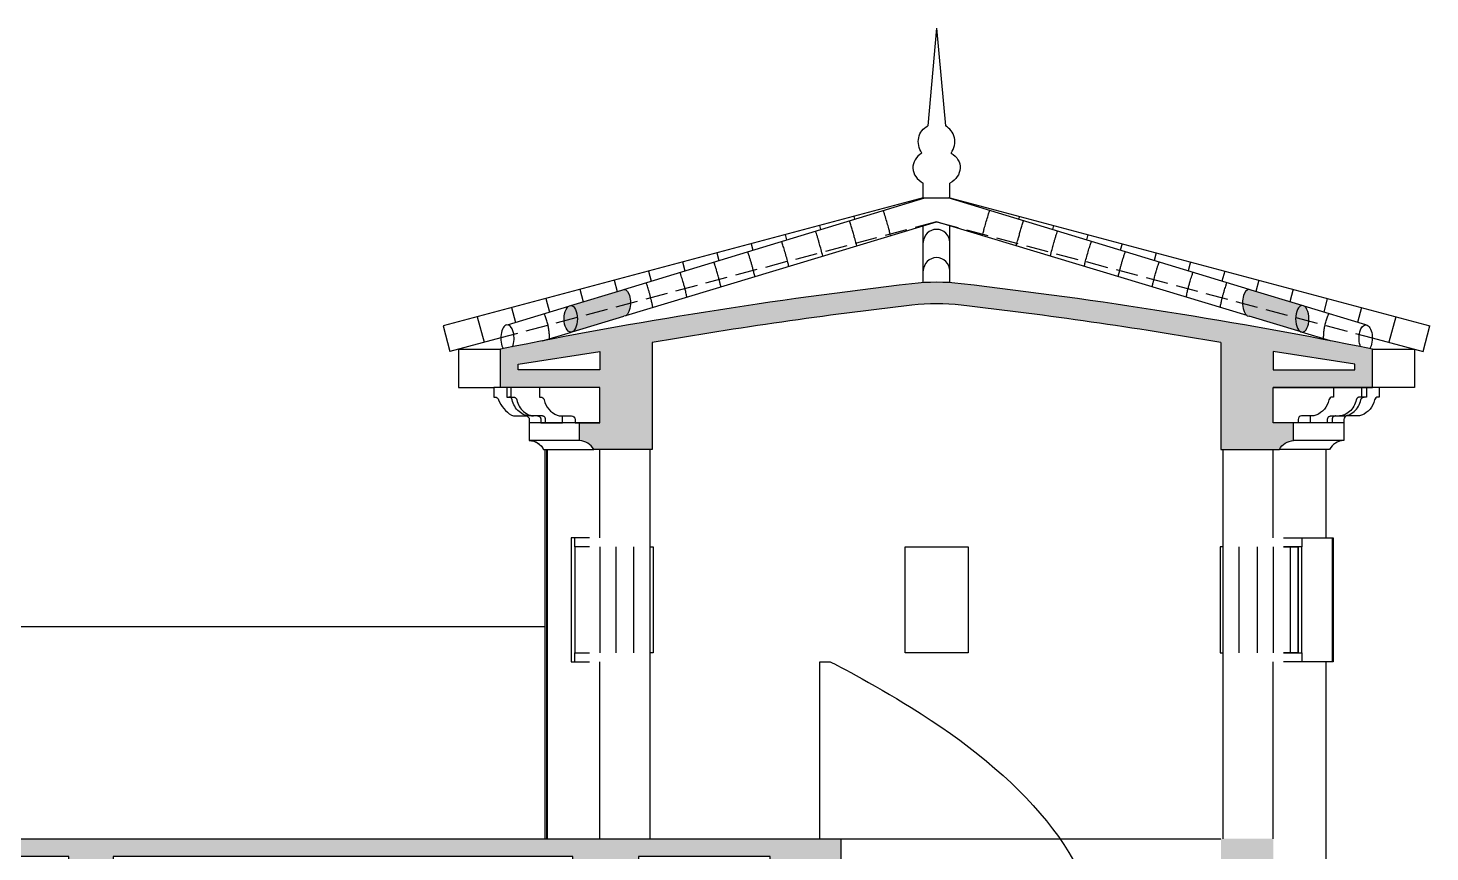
# Model space of a CAD drawing. Extents: x -34815 to 81416, y -425322 to 67478.
# Drawn here: x 49784 to 57703, y -354548 to -349891 of the extents above; entities that cross this region are included whole.
import ezdxf

# ---------------------------------------------------------------- set-up
doc = ezdxf.new("R2010")
doc.units = 0
doc.header["$LTSCALE"] = 1000
doc.header["$MEASUREMENT"] = 0
doc.linetypes.add('DASH', pattern=[0.35, 0.25, -0.1])
for name, color, linetype in [('column', 6, 'Continuous'), ('PUB_HATCH', 8, 'Continuous'), ('STAIR', 4, 'Continuous'), ('WINDOW', 4, 'Continuous')]:
    doc.layers.add(name, color=color, linetype=linetype)
doc.layers.add('WALL', color=2, linetype='Continuous', lineweight=25)

# ---------------------------------------------------------------- blocks, each defined once
blk = doc.blocks.new('fsaf')
for p, q in [((119449.4256889769, -19934.23555413907), (119449.4256889769, -18934.23555413907)), ((119449.4256889769, -18934.23555413907), (119509.4256889769, -18934.23555413907))]:
    blk.add_line(p, q)
blk.add_open_spline([(119509.4256889769, -18934.23555413907), (119509.4256889769, -18934.23555413907), (120404.8052988551, -19394.38431435876), (121324.2538556827, -20349.59938575423), (120656.5594400213, -21429.02663525345), (120070.5275123635, -21900.26842524367), (119690.2884667733, -22126.58624681711), (119509.4256889769, -22234.23555413907)], degree=3, knots=[120, 120, 120, 120, 714.4666503547967, 2359.305995931111, 3331.866553655708, 4024.701706976206, 4653.202239014948, 4653.202239014948, 4653.202239014948, 4653.202239014948])
blk = doc.blocks.new('fdsare')
for p, q in [((39681.44483106703, -132383.0466009174), (39631.36074514224, -132936.7841872264)), ((39681.44483106703, -132383.0466009174), (39731.52891699181, -132936.7841872264)), ((39606.4448310741, -133342.8680766292), (39606.4448310741, -133259.6491412986)), ((39756.44483105995, -133342.8680766292), (39756.44483105995, -133259.6491412986))]:
    blk.add_line(p, q)
at = {"extrusion": (0, 0, -1)}
blk.add_ellipse((39681.19993635654, -133033.0466009174), major_axis=(-62.85284435731836, 88.54743106501353), ratio=0.920900756425513, start_param=-1.555168422991098, end_param=0.1513568559112306, dxfattribs=at)
for centre, major_axis, ratio, start_param, end_param in [((39681.68972577751, -133033.0466009174), (62.85284435731836, 88.54743106501353), 0.920900756425513, -1.555168422991098, 0.1513568559112306), ((39681.32008627638, -133172.9335747745), (-133.4244233741849, 2.633461780003231), 0.7899952677697588, -0.88739224230982, 0.9906579784521825)]:
    blk.add_ellipse(centre, major_axis=major_axis, ratio=ratio, start_param=start_param, end_param=end_param)
at = {"extrusion": (0, 0, -0.9999999999999999)}
blk.add_ellipse((39681.56957585768, -133172.9335747745), major_axis=(133.4244233741849, 2.633461780003231), ratio=0.7899952677697588, start_param=-0.88739224230982, end_param=0.9906579784521825, dxfattribs=at)
blk = doc.blocks.new('dfsg')
blk.add_line((39606.4448310741, -134891.5228947195), (39756.44483105995, -134891.5161031797))
blk.add_blockref('fdsare', (0, -1548.654818090348))

msp = doc.modelspace()

# ---------------------------------------------------------------- hatches: boundary and pattern name
at = {"layer": 'PUB_HATCH'}
h = msp.add_hatch(color=256, dxfattribs=at)
h.paths.add_polyline_path([(57278.76897005423, -351791.9358535004), (56817.44961817958, -351719.7174401059), (56817.44961817958, -351823.6032184663), (57278.76897005423, -351823.6032184663)], flags=16)
h.paths.add_polyline_path([(52552.74040483334, -351791.9358535004), (53014.0597567081, -351719.7174401059), (53014.0597567081, -351823.6032184663), (52552.74040483334, -351823.6032184663)], flags=16)
edge = h.paths.add_edge_path()
edge.add_arc((51813.42909397755, -379197.3942617514), 27928.69473218935, 80.29469454978879, 83.33481486693785)
edge.add_arc((54915.75468744384, -352649.349173672), 1200, 83.33481486693785, 96.66518513306217)
edge.add_arc((58018.08028091001, -379197.3942617514), 27928.69473218935, 96.66518513306217, 99.70530544989472)
edge.add_line((53309.84269702737, -351668.4188304439), (53309.84269719769, -352273.6031531527))
edge.add_line((53309.84269719769, -352273.6031531528), (52979.21144962148, -352273.6031240439))
edge.add_arc((52897.6680682532, -352315.0725338969), 91.48242999904701, 26.95590463368404, 89.03332231820096)
edge.add_line((52899.21145990689, -352223.6031240337), (52899.21144965664, -352123.6032198059))
edge.add_line((52899.21144965664, -352123.6032198059), (53014.06102025276, -352123.603219822))
edge.add_line((53014.06102025276, -352123.603219822), (53014.0597567081, -351923.6032184663))
edge.add_line((53014.0597567081, -351923.6032184663), (52452.74040483346, -351923.6032184663))
edge.add_line((52452.74040483334, -351923.6032184663), (52452.74040483334, -351706.3726684512))
edge.add_arc((58018.08028091001, -379197.3942617514), 28048.69473218935, 96.6352609503615, 101.44440894539878, ccw=False)
edge.add_arc((54915.75468744384, -352528.5363046806), 1200, 83.3647390496385, 96.6352609503615, ccw=False)
edge.add_arc((51813.42909397755, -379197.3942617514), 28048.69473218935, 78.55559105491949, 83.3647390496385, ccw=False)
edge.add_line((57378.76897005423, -351706.3726684511), (57378.76897005423, -351923.6032184663))
edge.add_line((57378.76897005423, -351923.6032184663), (56817.44961817958, -351923.6032184663))
edge.add_line((56817.44961817958, -351923.6032184663), (56817.44835463492, -352123.603219822))
edge.add_line((56817.44835463492, -352123.603219822), (56932.29792523105, -352123.6032198059))
edge.add_line((56932.29792523093, -352123.6032198059), (56932.29791498068, -352223.6031240337))
edge.add_arc((56933.84130663436, -352315.0725338969), 91.48242999904701, 90.96667768179906, 153.044095366316)
edge.add_line((56852.2979252662, -352273.6031240438), (56521.66667768988, -352273.6031531527))
edge.add_line((56521.66667768988, -352273.6031531528), (56521.66667786019, -351668.418830444))
edge = h.paths.add_edge_path()
edge.add_line((57415.76282980409, -351923.6032184663), (56817.44961817958, -351923.6032184663))
h = msp.add_hatch(color=256, dxfattribs=at)
edge = h.paths.add_edge_path()
edge.add_ellipse((53149.89187039388, -351444.6241449396), major_axis=(7.346826707214578e-12, -75.73051304847468), ratio=0.4951768909286394, start_angle=-0.190673597607526, end_angle=197.1507855312322)
edge.add_line((53138.83359287935, -351372.2612156295), (52849.89187039435, -351460.2528078711))
edge.add_ellipse((52849.89187039435, -351535.252807871), major_axis=(-7.275957614183426e-12, 74.99999999999636), ratio=0.4999999999970168, start_angle=191.1988620763751, end_angle=360.0000000000111, ccw=False)
edge.add_line((52857.74583181972, -351608.6521107886), (53149.76707504643, -351520.3542386384))
h = msp.add_hatch(color=256, dxfattribs=at)
edge = h.paths.add_edge_path()
edge.add_ellipse((56681.63379685092, -351444.6241449396), major_axis=(-7.346826707214578e-12, -75.73051304847468), ratio=0.4951768909286394, start_angle=162.8243573366692, end_angle=360.1906735976075)
edge.add_line((56681.75859219837, -351520.3542386384), (56974.09551668493, -351608.747562692))
edge.add_ellipse((56981.63379685045, -351535.252807871), major_axis=(7.275957614183426e-12, 74.99999999999636), ratio=0.4999999999970168, start_angle=0.024857476049874094, end_angle=168.8011379236249, ccw=False)
edge.add_line((56981.61752767093, -351460.2528149294), (56692.70761883142, -351372.2709109159))
h = msp.add_hatch(color=256, dxfattribs=at)
edge = h.paths.add_edge_path()
edge.add_ellipse((52849.89187039435, -351535.252807871), major_axis=(-7.275957614183426e-12, 74.99999999999636), ratio=0.4999999999970168, start_angle=0, end_angle=360)
edge = h.paths.add_edge_path()
edge.add_ellipse((56981.63379685045, -351535.252807871), major_axis=(7.275957614183426e-12, 74.99999999999636), ratio=0.4999999999970168, start_angle=0, end_angle=360, ccw=False)
for points in [[(50265.61016636342, -354573.3739649699), (52115.6372658232, -354573.3739670533), (52365.6372658232, -354573.3739670533), (52860.69706635445, -354573.3739670533), (52860.69706635445, -355073.3739670533), (53232.74532204121, -355073.3739670533), (53232.74532204121, -354573.3739670533), (53976.05739754264, -354573.3739670533), (53976.05739754264, -354973.3739670533), (54375.76283365861, -354973.3739670533), (54375.76283365861, -354473.3739670533), (53014.05847055232, -354473.3739670533), (53014.05847055232, -354473.3739709315), (49665.63726582541, -354473.3739670528), (49415.63726582553, -354473.373967054), (49415.63726582227, -355073.373967054), (49415.63726582541, -355073.5995786173), (49595.61016580055, -355073.599844937), (49595.61016580055, -354573.3739642155), (50015.61016580055, -354573.3739646884), (50015.61016580055, -355073.3739670533), (50265.61016580032, -355073.3739670533)], [(56817.46719663404, -354473.3739670533), (56521.53030215763, -354473.3739670533), (56521.53030215763, -355073.3739670533), (56817.46719663404, -355073.3739670533)]]:
    msp.add_hatch(color=256, dxfattribs=at).paths.add_polyline_path(points)

# ---------------------------------------------------------------- linework, layer by layer
for p, q in [((53149.89187039388, -351368.8936318912), (54850.04412018438, -350851.1452699528)), ((56681.61752789642, -351368.893639018), (54981.44571820507, -350851.1393204916)), ((53160.99433601205, -351516.9594744685), (54840.95093859383, -351008.99439743)), ((54840.95093859383, -351330.8713730007), (54840.95093859383, -351008.99439743)), ((54990.95093859383, -351330.8959524485), (54990.95093859383, -351009.1130775558)), ((56670.54657707119, -351516.9690106089), (54990.95093859383, -351009.113077556)), ((52849.89187039435, -351460.252807871), (53138.83359287935, -351372.2612156295)), ((56981.61752767093, -351460.2528149294), (56692.70761883142, -351372.2709109159)), ((52491.94985567825, -351569.2570995814), (52838.73074105056, -351463.6517131372)), ((57339.55951920943, -351569.2570995814), (56992.81045702472, -351463.6614042712)), ((52857.17492797831, -351608.8247338273), (53149.76707504643, -351520.3542386384)), ((56974.40423315577, -351608.8458349533), (56681.74263190001, -351520.3543390423)), ((56974.35073926649, -351608.8247338273), (56681.75859219837, -351520.3542386384)), ((52689.69224618131, -351659.4661332723), (52853.80865159351, -351609.8425880031)), ((57141.81712870719, -351659.4661332726), (56977.66279362887, -351609.831119287)), ((52215.76283345162, -351706.3739670534), (52452.74040483322, -351706.3739670534)), ((57378.76897005411, -351706.3739670534), (57615.76283345162, -351706.3739670534)), ((53014.05975670787, -351923.6045170685), (52415.76283709914, -351923.6045170685)), ((57415.76282980409, -351923.6045170685), (56817.44961817935, -351923.6045170685)), ((53014.06102025253, -352123.6045184243), (52615.76283343625, -352123.6045183685)), ((52615.79617065098, -352123.6045183591), (52615.79617065098, -352223.3740335514)), ((57215.76283346699, -352123.6045190123), (56932.29792523081, -352123.6045307289)), ((52899.21145988314, -352223.3740335514), (52615.79617065098, -352223.3740335514)), ((52715.76283345162, -352273.6044517527), (52979.21144962125, -352273.6044226462)), ((52715.76283365861, -352273.6044517527), (52715.76283365861, -354473.3739670533)), ((57115.76283345162, -352273.6044517527), (56852.29792526597, -352273.6044226462)), ((57215.77126494423, -352223.3740335514), (56932.29791500419, -352223.3740335514)), ((57115.63710610429, -352773.3739670533), (57115.63710610429, -352273.6044517527)), ((49535.63726582262, -353273.3739670537), (52702.85057707666, -353273.3739670537)), ((57115.63710610429, -355273.3739670534), (57115.63710610429, -353473.3739670533))]:
    msp.add_line(p, q)
for points in [[(52215.76283345162, -351706.3739670534), (52215.76286446769, -351923.6045167063), (52415.76283709914, -351923.6045170685), (52415.76283700182, -351977.3364247914), (52421.88568973681, -351977.3364248025, -0.3530653673192471), (52441.43293350469, -351993.1049641501, 0.1530938385749592), (52514.72458665178, -352079.3617099868, 0.094113942198613), (52539.16448209865, -352084.0030916195), (52595.76283337164, -352084.0030916002, -0.4142135624727372), (52615.76283343334, -352104.0030916551), (52615.76283345057, -352223.6044517527, -0.2843922597794833), (52695.7628334515, -352273.6044517496), (52715.76283345162, -352273.6044517527)], [(57615.76283345162, -351706.3739670534), (57615.76280243543, -351923.6045167063), (57415.76282980409, -351923.6045170685), (57415.76282990142, -351977.3364247914), (57409.63997716631, -351977.3364248025, 0.3530653673192471), (57390.09273339855, -351993.1049641501, -0.2506235991600294), (57316.80108025135, -352079.3617099868, -0.094113942198613), (57292.36118480447, -352084.0030916195), (57235.76283353148, -352084.0030916002, 0.4142135624727372), (57215.76283346978, -352104.0030916551), (57215.76283345255, -352223.6044517527, 0.2843922597794833), (57135.76283345162, -352273.6044517496), (57115.76283345162, -352273.6044517527)], [(52673.78168194031, -351923.6045828346), (52673.78168194031, -351923.6045572294), (52673.78168184299, -351977.3364914631), (52679.90453457809, -351977.3364914741, -0.3530653673193545), (52699.45177834586, -351993.1050308216, 0.2506235991603239), (52772.74343149294, -352079.3617766583, 0.09411395356827192), (52797.1833299452, -352084.0031582912), (52853.78167821281, -352084.0031582718, -0.4083872095063518), (52873.77770503773, -352103.6045185297), (52873.78167829243, -352123.6045185297), (53014.06102025136, -352123.6043289041)], [(57157.74398530449, -351923.6045828346), (57157.74398530449, -351923.6045572294), (57157.74398540182, -351977.3364914631), (57151.62113266671, -351977.3364914741, 0.3530653673193545), (57132.07388889894, -351993.1050308216, -0.2506235991603239), (57058.78223575186, -352079.3617766583, -0.09411395356827192), (57034.3423372996, -352084.0031582912), (56977.74398903199, -352084.0031582718, 0.4083872095063518), (56957.74796220707, -352103.6045185297), (56957.74398895237, -352123.6045185297), (56817.46464699344, -352123.6043289041)]]:
    msp.add_lwpolyline(points, format="xyb")
for centre, radius, start, end in [((54915.95093859453, -351104.2570995817), 75.00000000000364, 0, 180), ((54915.95093859453, -351264.2570995817), 75.00000000000364, 0, 180), ((52614.2527897507, -352314.843442992), 91.48242939513638, 26.9559045302329, 89.0333290467797)]:
    msp.add_arc(centre, radius, start, end)
at = {"extrusion": (0, 0, -1)}
for centre, major_axis, ratio, start_param, end_param in [((53149.89187039388, -351444.6241449396), (7.346826707214578e-12, -75.73051304847468), 0.4951768909286394, 2.842254976766387, 6.28651318925446), ((57339.55951920943, -351644.2570995814), (8.843985606706658e-15, 74.99999999999999), 0.4999999999969078, 4.009648604157568, 8.75690693469572)]:
    msp.add_ellipse(centre, major_axis=major_axis, ratio=ratio, start_param=start_param, end_param=end_param, dxfattribs=at)
for centre, major_axis, ratio, start_param, end_param in [((56681.63379685092, -351444.6241449396), (-7.346826707214578e-12, -75.73051304847468), 0.4951768909286394, 2.841821137968664, 6.28651318925446), ((52491.94985567825, -351644.2570995814), (-8.843985606706658e-15, 74.99999999999999), 0.4999999999969078, 4.00964860415882, 8.756906934694388)]:
    msp.add_ellipse(centre, major_axis=major_axis, ratio=ratio, start_param=start_param, end_param=end_param)
msp.add_ellipse((52849.89187039435, -351535.252807871), major_axis=(-7.275957614183426e-12, 74.99999999999636), ratio=0.4999999999970168)
msp.add_ellipse((56981.63379685045, -351535.252807871), major_axis=(7.275957614183426e-12, 74.99999999999636), ratio=0.4999999999970168, dxfattribs=at)
for points, knots in [([(54656.66280600918, -351064.717227009), (54655.31292213826, -351059.441830084), (54653.93999018986, -351054.1537610301), (54650.51611912833, -351041.1568343607), (54648.43966826657, -351033.4361921832), (54644.8566153103, -351020.3855746795), (54643.37557082833, -351015.0652428052), (54638.7079346698, -350998.5293313027), (54635.43253399571, -350987.2485027715), (54628.6276421363, -350964.4772421455), (54625.09466065571, -350952.9747848176), (54619.45793692023, -350935.13492383), (54617.45260906685, -350928.8804010433), (54615.40862851008, -350922.5989538696)], [5.185340062950104, 5.185340062950104, 5.185340062950104, 5.185340062950104, 5.197230982249752, 5.197230982249752, 5.214500762203444, 5.214500762203444, 5.226366553060555, 5.226366553060555, 5.251198601657386, 5.251198601657386, 5.276030650254216, 5.276030650254216, 5.289341702965636, 5.289341702965636, 5.289341702965636, 5.289341702965636]), ([(55174.84656887851, -351064.717227009), (55176.19645274943, -351059.441830084), (55177.56938469782, -351054.1537610301), (55180.99325575936, -351041.1568343607), (55183.06970662111, -351033.4361921832), (55186.65275957738, -351020.3855746795), (55188.13380405935, -351015.0652428052), (55192.80144021777, -350998.5293313027), (55196.07684089174, -350987.2485027715), (55202.88173275138, -350964.4772421455), (55206.41471423185, -350952.9747848176), (55212.05143796746, -350935.13492383), (55214.05676582083, -350928.8804010433), (55216.1007463776, -350922.5989538696)], [5.185340062950104, 5.185340062950104, 5.185340062950104, 5.185340062950104, 5.197230982249752, 5.197230982249752, 5.214500762203444, 5.214500762203444, 5.226366553060555, 5.226366553060555, 5.251198601657386, 5.251198601657386, 5.276030650254216, 5.276030650254216, 5.289341702965636, 5.289341702965636, 5.289341702965636, 5.289341702965636]), ([(54465.02781545278, -351122.6615111599), (54462.62860638625, -351113.1237349442), (54460.14700596733, -351103.5390091863), (54456.11436876585, -351088.4084792135), (54454.61941153731, -351082.8889700055), (54452.00124004739, -351073.3763420286), (54450.89107168349, -351069.3882792347), (54448.63661715179, -351061.3813754568), (54447.49303276185, -351057.3651547561), (54444.011724554, -351045.276641614), (54441.62442733266, -351037.1676691365), (54436.70246884413, -351020.8192020044), (54434.16779156437, -351012.5798823403), (54429.11880106642, -350996.5259656211), (54426.61523001478, -350988.7227209121), (54424.04582804546, -350980.8747797486)], [5.178452069995451, 5.178452069995451, 5.178452069995451, 5.178452069995451, 5.202046117164104, 5.202046117164104, 5.215551988201004, 5.215551988201004, 5.225285241191679, 5.225285241191679, 5.235018494182355, 5.235018494182355, 5.254485000163706, 5.254485000163706, 5.273951506145058, 5.273951506145058, 5.292131858902748, 5.292131858902748, 5.292131858902748, 5.292131858902748]), ([(54273.35233142134, -351180.6180392409), (54270.22661641915, -351167.9284160573), (54266.93777004629, -351155.1359655203), (54262.12905379874, -351137.2161953083), (54260.74545036489, -351132.1432504963), (54256.79317167681, -351117.8852240777), (54254.15721078007, -351108.6413036751), (54249.80821300484, -351093.8252925644), (54248.16129625984, -351088.3058382797), (54244.79095095722, -351077.1970148353), (54243.0684016801, -351071.6106342845), (54238.52577161789, -351057.1189230731), (54235.6479598023, -351048.1666201775), (54232.6750828533, -351039.15302504)], [5.170091438609412, 5.170091438609412, 5.170091438609412, 5.170091438609412, 5.204883979496881, 5.204883979496881, 5.218582179496399, 5.218582179496399, 5.243327884448077, 5.243327884448077, 5.257899280440868, 5.257899280440868, 5.272470676433659, 5.272470676433659, 5.295500234167594, 5.295500234167594, 5.295500234167594, 5.295500234167594]), ([(55749.88775786979, -351238.5912672177), (55751.66913058842, -351231.1653021693), (55753.51248826226, -351223.6991138606), (55758.30170519999, -351204.853982782), (55761.32849126589, -351193.4308899984), (55767.66408524453, -351170.4957184916), (55770.98593434226, -351158.9333422834), (55777.3560632614, -351137.6378601565), (55780.3435413891, -351127.956501775), (55785.64634409361, -351111.3141319389), (55787.89994964446, -351104.3927180411), (55790.21579148481, -351097.4345453322)], [5.159720449494795, 5.159720449494795, 5.159720449494795, 5.159720449494795, 5.182561553947198, 5.182561553947198, 5.217101217952741, 5.217101217952741, 5.251640881958283, 5.251640881958283, 5.279827106048086, 5.279827106048086, 5.299648704406497, 5.299648704406497, 5.299648704406497, 5.299648704406497]), ([(55941.69526230148, -351296.5877140399), (55943.37422162551, -351289.3441083911), (55945.1196118989, -351282.0555662969), (55948.83558710688, -351267.0378618221), (55950.81290280819, -351259.3051374602), (55954.44909666595, -351245.5452196322), (55956.07673552213, -351239.5350709319), (55959.42169204983, -351227.4810999269), (55961.143276243, -351221.4218971123), (55964.69457505504, -351209.2189175393), (55966.52439546003, -351203.0747168426), (55970.30440608528, -351190.677566798), (55972.25269913161, -351184.4311934622), (55976.26592024486, -351171.8591206835), (55978.33316329052, -351165.5262512286), (55980.84164555522, -351158.0146796508), (55981.22605717275, -351156.8681783287), (55981.61236044369, -351155.7206547504)], [5.146516973008509, 5.146516973008509, 5.146516973008509, 5.146516973008509, 5.171893070249606, 5.171893070249606, 5.198505232587518, 5.198505232587518, 5.219042415659471, 5.219042415659471, 5.239579598731424, 5.239579598731424, 5.260116781803378, 5.260116781803378, 5.280653964875331, 5.280653964875331, 5.301191147947284, 5.301191147947284, 5.304886367322075, 5.304886367322075, 5.304886367322075, 5.304886367322075]), ([(53697.89484233223, -351354.6179552675), (53697.77737884503, -351354.0871309022), (53697.65949793975, -351353.5559720718), (53696.21800015029, -351347.0796743495), (53694.84377654584, -351341.0993274825), (53691.99065799476, -351329.0737608187), (53690.51090333518, -351323.0250815136), (53687.44447044935, -351310.8700817142), (53685.85730032064, -351304.7618275413), (53683.08375310106, -351294.3987275517), (53681.92514231917, -351290.1545001398), (53679.55542525114, -351281.6432688864), (53678.34283085237, -351277.3709830627), (53675.85524870595, -351268.7756511438), (53674.58196430025, -351264.4583878061), (53671.60303224134, -351254.5495275366), (53669.87663404038, -351248.9413233394), (53666.35772504308, -351237.7836542496), (53664.56641274644, -351232.2315707469), (53661.33621913777, -351222.4498381252), (53659.92202166817, -351218.2391813829), (53658.47836014116, -351214.0134898315)], [5.129138811679341, 5.129138811679341, 5.129138811679341, 5.129138811679341, 5.131298522710799, 5.131298522710799, 5.155455210037854, 5.155455210037854, 5.179611897364908, 5.179611897364908, 5.203768584691963, 5.203768584691963, 5.220465634763612, 5.220465634763612, 5.237162684835262, 5.237162684835262, 5.253859734906912, 5.253859734906912, 5.27520114657783, 5.27520114657783, 5.296056206027111, 5.296056206027111, 5.311708534837786, 5.311708534837786, 5.311708534837786, 5.311708534837786]), ([(56133.61453255534, -351354.6179552675), (56133.73199604242, -351354.0871309022), (56133.84987694793, -351353.5559720718), (56135.2913747374, -351347.0796743495), (56136.66559834173, -351341.0993274825), (56139.51871689293, -351329.0737608187), (56140.99847155239, -351323.0250815136), (56144.06490443833, -351310.8700817142), (56145.65207456693, -351304.7618275413), (56148.42562178662, -351294.3987275517), (56149.58423256851, -351290.1545001398), (56151.95394963643, -351281.6432688864), (56153.16654403531, -351277.3709830627), (56155.6541261815, -351268.7756511438), (56156.92741058744, -351264.4583878061), (56159.90634264634, -351254.5495275366), (56161.6327408473, -351248.9413233394), (56165.15164984448, -351237.7836542496), (56166.94296214124, -351232.2315707469), (56170.17315574992, -351222.4498381252), (56171.58735321951, -351218.2391813829), (56173.03101474652, -351214.0134898315)], [5.129138811679341, 5.129138811679341, 5.129138811679341, 5.129138811679341, 5.131298522710799, 5.131298522710799, 5.155455210037854, 5.155455210037854, 5.179611897364908, 5.179611897364908, 5.203768584691963, 5.203768584691963, 5.220465634763612, 5.220465634763612, 5.237162684835262, 5.237162684835262, 5.253859734906912, 5.253859734906912, 5.27520114657783, 5.27520114657783, 5.296056206027111, 5.296056206027111, 5.311708534837786, 5.311708534837786, 5.311708534837786, 5.311708534837786]), ([(53313.43041564897, -351470.8676856586), (53313.26689470978, -351469.9936493365), (53313.10198844387, -351469.1191460082), (53312.29086061451, -351464.8514614024), (53311.62548398133, -351461.4536270567), (53310.25171415601, -351454.6416238133), (53309.5422414256, -351451.2221406511), (53308.07340543706, -351444.341225565), (53307.31404796406, -351440.8801566288), (53305.74608120369, -351433.9277844511), (53304.93756472692, -351430.4367612668), (53302.80181301315, -351421.4568938314), (53301.43781622988, -351415.9453134604), (53298.58285897342, -351404.860092023), (53297.09314583382, -351399.291144544), (53293.985739775, -351388.1055746286), (53292.36734434264, -351382.4853536826), (53288.09663967183, -351368.1886144601), (53285.34577305987, -351359.4459097535), (53280.2154166887, -351343.9993840876), (53277.91725055513, -351337.3366361935), (53275.51589830371, -351330.6372729807)], [5.070365372865493, 5.070365372865493, 5.070365372865493, 5.070365372865493, 5.075576465334967, 5.075576465334967, 5.095783599295599, 5.095783599295599, 5.115990733256231, 5.115990733256231, 5.136197867216863, 5.136197867216863, 5.156405001177495, 5.156405001177495, 5.187955309254312, 5.187955309254312, 5.21950561733113, 5.21950561733113, 5.251055925407948, 5.251055925407948, 5.298699679527897, 5.298699679527897, 5.334252072747592, 5.334252072747592, 5.334252072747592, 5.334252072747592]), ([(53505.80401730957, -351412.7000691632), (53505.60670704348, -351411.7475618526), (53505.40786857274, -351410.7938891036), (53504.41971541895, -351406.0851328294), (53503.6075873985, -351402.3105279154), (53501.93345315522, -351394.7224657238), (53501.07167683379, -351390.9101253066), (53499.29906835034, -351383.2568769708), (53498.38795892033, -351379.4146894847), (53495.65110220481, -351368.1424303498), (53493.75578520843, -351360.6678563886), (53490.87187779241, -351349.7785888449), (53489.95838025783, -351346.3934846339), (53488.0874529297, -351339.5891927953), (53487.13074328157, -351336.1730198957), (53485.17087522254, -351329.3030892908), (53484.16843346832, -351325.8521436148), (53481.66775726154, -351317.3988736963), (53480.14006340178, -351312.3635756565), (53476.98355086078, -351302.226372885), (53475.35385502409, -351297.1211935023), (53471.71990054753, -351286.0230679901), (53469.69721399643, -351280.0185290215), (53467.41237624572, -351273.4280255861), (53467.2192868921, -351272.8725069536), (53467.02560029016, -351272.3167110951)], [5.105215921652277, 5.105215921652277, 5.105215921652277, 5.105215921652277, 5.109845339723045, 5.109845339723045, 5.12804123829037, 5.12804123829037, 5.146237136857695, 5.146237136857695, 5.16443303542502, 5.16443303542502, 5.199404226553218, 5.199404226553218, 5.215126978578035, 5.215126978578035, 5.230938256779936, 5.230938256779936, 5.246749534981837, 5.246749534981837, 5.269471254599918, 5.269471254599918, 5.292192974218, 5.292192974218, 5.318541028280453, 5.318541028280453, 5.320965017998917, 5.320965017998917, 5.320965017998917, 5.320965017998917]), ([(56325.70535757812, -351412.7000691632), (56325.9026678442, -351411.7475618526), (56326.10150631482, -351410.7938891036), (56327.08965946862, -351406.0851328294), (56327.90178748907, -351402.3105279154), (56329.57592173247, -351394.7224657238), (56330.43769805389, -351390.9101253066), (56332.2103065371, -351383.2568769708), (56333.12141596735, -351379.4146894847), (56335.85827268288, -351368.1424303498), (56337.75358967925, -351360.6678563886), (56340.63749709516, -351349.7785888449), (56341.55099462974, -351346.3934846339), (56343.42192195798, -351339.5891927953), (56344.378631606, -351336.1730198957), (56346.33849966503, -351329.3030892908), (56347.34094141924, -351325.8521436148), (56349.84161762591, -351317.3988736963), (56351.36931148591, -351312.3635756565), (56354.5258240269, -351302.226372885), (56356.15551986359, -351297.1211935023), (56359.78947433992, -351286.0230679901), (56361.81216089113, -351280.0185290215), (56364.09699864197, -351273.4280255861), (56364.29008799559, -351272.8725069536), (56364.48377459752, -351272.3167110951)], [5.105215921652277, 5.105215921652277, 5.105215921652277, 5.105215921652277, 5.109845339723045, 5.109845339723045, 5.12804123829037, 5.12804123829037, 5.146237136857695, 5.146237136857695, 5.16443303542502, 5.16443303542502, 5.199404226553218, 5.199404226553218, 5.215126978578035, 5.215126978578035, 5.230938256779936, 5.230938256779936, 5.246749534981837, 5.246749534981837, 5.269471254599918, 5.269471254599918, 5.292192974218, 5.292192974218, 5.318541028280453, 5.318541028280453, 5.320965017998917, 5.320965017998917, 5.320965017998917, 5.320965017998917]), ([(56518.07895923872, -351470.8676856586), (56518.24248017778, -351469.9936493365), (56518.40738644381, -351469.1191460082), (56519.21851427318, -351464.8514614024), (56519.88389090612, -351461.4536270567), (56521.25766073156, -351454.6416238133), (56521.96713346196, -351451.2221406511), (56523.43596945051, -351444.341225565), (56524.19532692351, -351440.8801566288), (56525.76329368399, -351433.9277844511), (56526.57181016076, -351430.4367612668), (56528.70756187453, -351421.4568938314), (56530.0715586578, -351415.9453134604), (56532.92651591427, -351404.860092023), (56534.41622905387, -351399.291144544), (56537.52363511268, -351388.1055746286), (56539.14203054504, -351382.4853536826), (56543.41273521585, -351368.1886144601), (56546.16360182769, -351359.4459097535), (56551.29395819874, -351343.9993840876), (56553.59212433244, -351337.3366361935), (56555.99347658386, -351330.6372729807)], [5.070365372865493, 5.070365372865493, 5.070365372865493, 5.070365372865493, 5.075576465334967, 5.075576465334967, 5.095783599295599, 5.095783599295599, 5.115990733256231, 5.115990733256231, 5.136197867216863, 5.136197867216863, 5.156405001177495, 5.156405001177495, 5.187955309254312, 5.187955309254312, 5.21950561733113, 5.21950561733113, 5.251055925407948, 5.251055925407948, 5.298699679527897, 5.298699679527897, 5.334252072747592, 5.334252072747592, 5.334252072747592, 5.334252072747592]), ([(52729.43530901661, -351647.4491038182), (52729.43938559806, -351647.0014958515), (52729.44260561687, -351646.5538965469), (52729.48533815728, -351638.4661330559), (52729.27654428582, -351630.827552613), (52728.35023434379, -351615.5154641666), (52727.63288207958, -351607.842143936), (52725.65228741267, -351592.4175475418), (52724.38942496327, -351584.6664241907), (52721.24593793182, -351569.0326321119), (52719.36599302839, -351561.1500049258), (52714.86624329281, -351545.1857582617), (52712.24753902783, -351537.1038683549), (52706.64417842124, -351522.1862411944), (52703.81707019429, -351515.3968014573), (52700.21890363866, -351507.6873330357), (52699.83656940865, -351506.8781329224), (52699.44865872734, -351506.0673673699)], [4.694149238934509, 4.694149238934509, 4.694149238934509, 4.694149238934509, 4.701822165458081, 4.701822165458081, 4.832794401336905, 4.832794401336905, 4.963766637215729, 4.963766637215729, 5.094738873094553, 5.094738873094553, 5.225711108973377, 5.225711108973377, 5.3566833448522, 5.3566833448522, 5.463375525686283, 5.463375525686283, 5.475860619525962, 5.475860619525962, 5.475860619525962, 5.475860619525962]), ([(57102.07406587107, -351647.4491038182), (57102.06998928962, -351647.0014958515), (57102.06676927069, -351646.5538965469), (57102.02403673029, -351638.4661330559), (57102.23283060174, -351630.827552613), (57103.15914054378, -351615.5154641666), (57103.87649280811, -351607.842143936), (57105.85708747501, -351592.4175475418), (57107.11994992429, -351584.6664241907), (57110.26343695587, -351569.0326321119), (57112.14338185918, -351561.1500049258), (57116.64313159487, -351545.1857582617), (57119.26183585986, -351537.1038683549), (57124.86519646633, -351522.1862411944), (57127.6923046934, -351515.3968014573), (57131.29047124903, -351507.6873330357), (57131.67280547903, -351506.8781329224), (57132.06071616022, -351506.0673673699)], [4.694149238934509, 4.694149238934509, 4.694149238934509, 4.694149238934509, 4.701822165458081, 4.701822165458081, 4.832794401336905, 4.832794401336905, 4.963766637215729, 4.963766637215729, 5.094738873094553, 5.094738873094553, 5.225711108973377, 5.225711108973377, 5.3566833448522, 5.3566833448522, 5.463375525686283, 5.463375525686283, 5.475860619525962, 5.475860619525962, 5.475860619525962, 5.475860619525962])]:
    msp.add_open_spline(points, degree=3, knots=knots)
at = {"layer": 'column'}
for points in [[(53309.84269702726, -351668.4201290463), (53309.84269719757, -352273.604451755), (52979.21144962125, -352273.6044226462, 0.2776883562312976), (52899.21145990677, -352223.604422636), (52899.21144965652, -352123.6045184081), (53014.06102025253, -352123.6045184243), (53014.05975670787, -351923.6045170685), (52452.74040483322, -351923.6045170685), (52452.74040483322, -351706.3739670534)], [(56521.66667786008, -351668.4201290463), (56521.66667768976, -352273.604451755), (56852.29792526597, -352273.6044226462, -0.2776883562312976), (56932.29791498056, -352223.604422636), (56932.29792523081, -352123.6045184081), (56817.44835463469, -352123.6045184243), (56817.44961817935, -351923.6045170685), (57378.76897005411, -351923.6045170685), (57378.76897005411, -351706.3739670534)]]:
    msp.add_lwpolyline(points, format="xyb", dxfattribs=at)
for points in [[(52552.74040483322, -351791.9371521026), (53014.05975670787, -351719.7187387081), (53014.05975670787, -351823.6045170685), (52552.74040483322, -351823.6045170685), (52552.74040483322, -351791.9371521026)], [(57278.76897005411, -351791.9371521026), (56817.44961817935, -351719.7187387081), (56817.44961817935, -351823.6045170685), (57278.76897005411, -351823.6045170685), (57278.76897005411, -351791.9371521026)], [(49665.63726582541, -354473.3739670528), (53014.05847055232, -354473.3739709315), (53014.05847055232, -354473.3739670533), (54375.76283365861, -354473.3739670533), (54375.76283365861, -354973.3739670533), (53976.05739754264, -354973.3739670533), (53976.05739754264, -354573.3739670533), (53232.74532204121, -354573.3739670533), (53232.74532204121, -355073.3739670533), (52860.69706635445, -355073.3739670533), (52860.69706635445, -354573.3739670533), (52365.6372658232, -354573.3739670533), (52365.6372658232, -354573.3739670533), (52115.6372658232, -354573.3739670533), (52115.6372658232, -354573.3739670533), (50265.61016636342, -354573.3739649699), (50265.61016580032, -355073.3739670533), (50015.61016580055, -355073.3739670533), (50015.61016580055, -354573.3739646884), (49595.61016580055, -354573.3739642155)]]:
    msp.add_lwpolyline(points, dxfattribs=at)
for centre, radius, start, end in [((54915.75468744361, -352528.5376032828), 1200, 83.36473905048551, 96.63526094951446), ((58018.0802809099, -379197.3955603536), 28048.69473218935, 96.63526094951446, 101.4444089416499), ((51813.42909397744, -379197.3955603536), 28048.69473218935, 78.55559105835013, 83.36473905048551), ((58018.0802809099, -379197.3955603536), 27928.69473218935, 96.66518513285843, 99.7053054552865), ((54915.75468744361, -352649.3504722743), 1200, 83.33481486714156, 96.66518513285843), ((51813.42909397744, -379197.3955603536), 27928.69473218935, 80.29469454471347, 83.33481486714156)]:
    msp.add_arc(centre, radius, start, end, dxfattribs=at)
at = {"layer": 'STAIR'}
for p, q in [((54840.75468744384, -350851.1343923595), (52128.80168888741, -351574.3218586412)), ((54990.75468742964, -350851.1343923557), (57702.70768600015, -351574.3218586412)), ((54254.51855601021, -351007.4640274085), (54260.69362150866, -351030.6205230277)), ((54447.76554393047, -350955.9314972964), (54452.13593973359, -350972.3204815585)), ((55383.7438309564, -350955.9314972964), (55379.37343515316, -350972.3204815585)), ((55576.99081887666, -351007.4640274085), (55570.81575337809, -351030.6205230277)), ((54061.27156808996, -351058.9965575205), (54069.25130328373, -351088.9205644968)), ((55770.23780679679, -351058.9965575205), (55762.25807160314, -351088.9205644968)), ((53674.77759224945, -351162.0616177447), (53686.36666683364, -351205.5206474352)), ((53868.0245801697, -351110.5290876326), (53877.80898505868, -351147.220605966)), ((55963.48479471705, -351110.5290876326), (55953.70038982818, -351147.220605966)), ((56156.7317826373, -351162.0616177447), (56145.14270805323, -351205.5206474352)), ((53481.53060432919, -351213.5941478568), (53494.92434860859, -351263.8206889043)), ((56349.97877055756, -351213.5941478568), (56336.58502627828, -351263.8206889043)), ((53095.03662848868, -351316.6592080808), (53112.0397121585, -351380.4207718426)), ((53288.28361640894, -351265.1266779687), (53303.48203038354, -351322.1207303735)), ((56543.22575847781, -351265.1266779687), (56528.02734450321, -351322.1207303735)), ((56736.47274639807, -351316.6592080808), (56719.46966272825, -351380.4207718426)), ((52901.78964056843, -351368.1917381929), (52920.59739393345, -351438.7208133118)), ((56929.71973431832, -351368.1917381929), (56910.9119809533, -351438.7208133118)), ((52515.29566472792, -351471.256798417), (52537.71275748336, -351555.3208962501)), ((52708.54265264818, -351419.7242683049), (52729.1550757084, -351497.020854781)), ((57122.96672223858, -351419.7242683049), (57102.35429917835, -351497.020854781)), ((57316.21371015883, -351471.256798417), (57293.79661740339, -351555.3208962501)), ((52322.04867680767, -351522.7893285291), (52360.69807439181, -351667.7245694693)), ((57509.46069807908, -351522.7893285291), (57470.81130049506, -351667.7245694693)), ((52128.80168888741, -351574.3218586412), (52167.45108647156, -351719.2570995814)), ((52454.45771160838, -351642.7219995448), (52167.45108647156, -351719.2570995814)), ((57377.05166327918, -351642.7219995449), (57664.05828841613, -351719.2570995814)), ((57664.05828841613, -351719.2570995814), (57702.70768600004, -351574.3218586412)), ((52513.88993515156, -351923.6045170685), (52488.00803058664, -351923.6045153351)), ((57317.67750044377, -351923.6045170685), (57343.55940500868, -351923.6045153351)), ((56913.01518803299, -352823.3739670533), (56913.01518803299, -353423.3739670533)), ((56978.86839295342, -353423.3739670533), (56978.86839295342, -352823.3739670533)), ((54375.76283365861, -354473.3739670533), (56521.53030215763, -354473.3739670533))]:
    msp.add_line(p, q, dxfattribs=at)
at = {"layer": 'STAIR', "linetype": 'DASH', "ltscale": 0.5}
for p, q in [((54915.75468744384, -350986.3761393221), (52454.45771160838, -351642.7219995448)), ((54840.95093859383, -351008.99439743), (54915.75468744384, -350986.3761393221)), ((54915.75468744384, -350986.3761393221), (57377.05166327918, -351642.7219995449)), ((54990.95093859383, -351009.113077556), (54915.75468744338, -350986.376139322))]:
    msp.add_line(p, q, dxfattribs=at)
at = {"layer": 'STAIR'}
for points in [[(52488.00803058664, -351923.6045170685), (52488.00802701456, -351976.9378510179), (52500.39395501453, -351976.9378514824), (52513.88993157959, -351976.9378510179), (52526.27585957956, -351976.9378514824), (52528.4567879322, -351977.0657088227), (52530.609831515, -351977.4476460938), (52532.70746208529, -351978.0787799475), (52534.7228598966, -351978.9510408739), (52536.63025660836, -351980.0532763771), (52538.4052647535, -351981.3713935668), (52540.02518955013, -351982.8885393474), (52541.46931907057, -351984.5853158963), (52542.71918905887, -351986.4400286798), (52543.75881900964, -351988.4289638338), (52544.57491649105, -351990.5266913622), (52545.15704709443, -351992.7063902631), (52547.54150994797, -352002.2109215346), (52550.66863548313, -352011.4817888876), (52554.51748281904, -352020.4569097077), (52559.06227804546, -352029.0761818555), (52564.27258681785, -352037.2818861412), (52570.11351816251, -352045.0190728442), (52576.54595812445, -352052.235929684), (52583.52683169523, -352058.8841287832), (52591.0093912658, -352064.9191502967), (52598.94352967362, -352070.3005805392), (52607.27611574566, -352074.9923826175), (52615.95135009359, -352078.9631377519), (52617.83658511459, -352079.6971331151), (52619.74307082279, -352080.3697305928), (52621.66894209071, -352080.9802721788), (52623.61231482401, -352081.5281605755), (52625.57128780615, -352082.0128597796), (52627.54394455894, -352082.4338956061), (52629.52835521719, -352082.7908561526), (52631.52257841674, -352083.0833922016), (52633.52466319385, -352083.3112175631), (52635.53265089379, -352083.4741093534), (52637.54457708658, -352083.5719082148), (52639.55847336922, -352083.6045184675), (52613.67656892468, -352083.6045184695), (52611.66267252166, -352083.5719082148), (52609.65074632876, -352083.4741093534), (52607.64275862894, -352083.3112175631), (52605.64067385171, -352083.0833922016), (52603.64645065216, -352082.7908561526), (52601.66203999391, -352082.4338956061), (52599.68938324112, -352082.0128597797), (52597.73041025898, -352081.5281605756), (52595.78703752579, -352080.9802721788), (52593.86116625776, -352080.3697305928), (52591.95468054956, -352079.6971331151), (52590.06944552867, -352078.9631377519), (52581.39421118062, -352074.9923826175), (52573.06162510859, -352070.3005805392), (52565.12748670089, -352064.9191502967), (52557.6449271302, -352058.8841287832), (52550.66405355942, -352052.235929684), (52544.23161359748, -352045.0190728442), (52538.39068225282, -352037.2818861412), (52533.18037348043, -352029.0761818555), (52528.63557825412, -352020.4569097077), (52524.7867309181, -352011.4817888876), (52521.65960538294, -352002.2109215346), (52519.27514252951, -351992.7063902631), (52518.69301192602, -351990.5266913622), (52517.87691444473, -351988.4289638338), (52516.83728449384, -351986.4400286798), (52515.58741450566, -351984.5853158963), (52514.1432849851, -351982.8885393474), (52512.52336018847, -351981.3713935668), (52510.74835204333, -351980.0532763771), (52508.84095533157, -351978.9510408739), (52506.82555752038, -351978.0787799475), (52504.72792695009, -351977.4476460938), (52502.57488336728, -351977.0657088227), (52500.39395501453, -351976.9378514824)], [(52513.88993157959, -351976.9378510179), (52513.88993515156, -351923.6045170685)], [(57343.55940500868, -351923.6045170685), (57343.55940858077, -351976.9378510179), (57331.17348058079, -351976.9378514824), (57317.67750401574, -351976.9378510179), (57305.29157601576, -351976.9378514824), (57303.11064766312, -351977.0657088227), (57300.95760408032, -351977.4476460938), (57298.85997351003, -351978.0787799475), (57296.84457569872, -351978.9510408739), (57294.93717898696, -351980.0532763771), (57293.16217084182, -351981.3713935668), (57291.5422460452, -351982.8885393474), (57290.09811652475, -351984.5853158963), (57288.84824653645, -351986.4400286798), (57287.80861658568, -351988.4289638338), (57286.99251910427, -351990.5266913622), (57286.4103885009, -351992.7063902631), (57284.02592564735, -352002.2109215346), (57280.89880011219, -352011.4817888876), (57277.04995277629, -352020.4569097077), (57272.50515754987, -352029.0761818555), (57267.29484877747, -352037.2818861412), (57261.45391743281, -352045.0190728442), (57255.02147747087, -352052.235929684), (57248.0406039001, -352058.8841287832), (57240.55804432952, -352064.9191502967), (57232.6239059217, -352070.3005805392), (57224.29131984967, -352074.9923826175), (57215.61608550174, -352078.9631377519), (57213.73085048073, -352079.6971331151), (57211.82436477253, -352080.3697305928), (57209.89849350462, -352080.9802721788), (57207.95512077131, -352081.5281605755), (57205.99614778918, -352082.0128597796), (57204.02349103638, -352082.4338956061), (57202.03908037813, -352082.7908561526), (57200.04485717858, -352083.0833922016), (57198.04277240147, -352083.3112175631), (57196.03478470154, -352083.4741093534), (57194.02285850875, -352083.5719082148), (57192.0089622261, -352083.6045184675), (57217.89086667064, -352083.6045184695), (57219.90476307366, -352083.5719082148), (57221.91668926657, -352083.4741093534), (57223.92467696639, -352083.3112175631), (57225.92676174361, -352083.0833922016), (57227.92098494316, -352082.7908561526), (57229.90539560141, -352082.4338956061), (57231.87805235421, -352082.0128597797), (57233.83702533634, -352081.5281605756), (57235.78039806953, -352080.9802721788), (57237.70626933756, -352080.3697305928), (57239.61275504576, -352079.6971331151), (57241.49799006665, -352078.9631377519), (57250.1732244147, -352074.9923826175), (57258.50581048673, -352070.3005805392), (57266.43994889443, -352064.9191502967), (57273.92250846513, -352058.8841287832), (57280.9033820359, -352052.235929684), (57287.33582199784, -352045.0190728442), (57293.1767533425, -352037.2818861412), (57298.3870621149, -352029.0761818555), (57302.9318573412, -352020.4569097077), (57306.78070467722, -352011.4817888876), (57309.90783021238, -352002.2109215346), (57312.29229306581, -351992.7063902631), (57312.8744236693, -351990.5266913622), (57313.69052115059, -351988.4289638338), (57314.73015110148, -351986.4400286798), (57315.98002108966, -351984.5853158963), (57317.42415061023, -351982.8885393474), (57319.04407540685, -351981.3713935668), (57320.81908355199, -351980.0532763771), (57322.72648026375, -351978.9510408739), (57324.74187807494, -351978.0787799475), (57326.83950864524, -351977.4476460938), (57328.99255222804, -351977.0657088227), (57331.17348058079, -351976.9378514824)], [(57317.67750401574, -351976.9378510179), (57317.67750044377, -351923.6045170685)], [(52661.90687708242, -352083.6045184679), (52639.55847336922, -352083.6045184675)], [(52707.1072981481, -352123.6045183591), (52707.1072981467, -352103.6045184635), (52706.94202555949, -352100.9939946192), (52706.44903565815, -352098.4281375616), (52705.63676363672, -352095.9508498164), (52704.51910769462, -352093.6045184638), (52703.11519123474, -352091.4292898839), (52701.44903565722, -352089.4623828405), (52699.54914934572, -352087.7374516586), (52697.44803988189, -352086.2840103889), (52695.18165783118, -352085.1269278147), (52692.78878161882, -352084.2860019395), (52690.31035402021, -352083.7756212381), (52687.7887816187, -352083.6045184659), (52661.90687708242, -352083.6045184679), (52664.42844945518, -352083.7756212381), (52666.90687705379, -352084.2860019395), (52669.29975326615, -352085.1269278147), (52671.56613531685, -352086.2840103889), (52673.66724478069, -352087.7374516586), (52675.56713109219, -352089.4623828405), (52677.23328666983, -352091.4292898839), (52678.63720312959, -352093.6045184638), (52679.75485907169, -352095.9508498164), (52680.56713109324, -352098.4281375616), (52681.06012099446, -352100.9939946192), (52681.22539358179, -352103.6045184635), (52681.22539358307, -352123.6045183591), (52707.1072981481, -352123.6045183591), (52715.78371779772, -352123.6045183591), (52803.68785224424, -352123.6045183591), (52803.68785224424, -352084.0031582889)], [(57124.46013744723, -352123.6045183591), (57124.46013744862, -352103.6045184635), (57124.62541003583, -352100.9939946192), (57125.11839993717, -352098.4281375616), (57125.9306719586, -352095.9508498164), (57127.0483279007, -352093.6045184638), (57128.45224436058, -352091.4292898839), (57130.1183999381, -352089.4623828405), (57132.0182862496, -352087.7374516586), (57134.11939571344, -352086.2840103889), (57136.38577776414, -352085.1269278147), (57138.77865397651, -352084.2860019395), (57141.25708157511, -352083.7756212381), (57143.77865397662, -352083.6045184659), (57169.6605585129, -352083.6045184679), (57167.13898614014, -352083.7756212381), (57164.66055854154, -352084.2860019395), (57162.26768232917, -352085.1269278147), (57160.00130027847, -352086.2840103889), (57157.90019081463, -352087.7374516586), (57156.00030450313, -352089.4623828405), (57154.3341489255, -352091.4292898839), (57152.93023246573, -352093.6045184638), (57151.81257652363, -352095.9508498164), (57151.00030450209, -352098.4281375616), (57150.50731460087, -352100.9939946192), (57150.34204201354, -352103.6045184635), (57150.34204201226, -352123.6045183591), (57124.46013744723, -352123.6045183591), (57115.7837177976, -352123.6045183591), (57027.87958335108, -352123.6045183591), (57027.87958335108, -352084.0031582889)], [(57169.6605585129, -352083.6045184679), (57192.0089622261, -352083.6045184675)], [(52956.43144666799, -352773.3739670533), (52852.65727433469, -352773.3739670533), (52852.65727433469, -353473.3739670533), (52956.43144662457, -353473.3739670533)], [(52873.12010643748, -352823.3739670532), (52873.12010643748, -352823.3739670532), (52873.12010643748, -352773.3739670533), (52873.12010643748, -352773.3739670533)], [(52956.43144666799, -352823.3739670532), (52873.12010643748, -352823.3739670532), (52873.12010643748, -353423.3739670533), (52956.43144666799, -353423.3739670533)], [(56875.09422062011, -352773.3739670533), (56978.86839295342, -352773.3739670533), (56978.86839295342, -352823.3739670533), (56875.09422062011, -352823.3739670533)], [(56875.09422062011, -352823.3739670533), (56958.40556085063, -352823.3739670533), (56958.40556085063, -353423.3739670533), (56875.09422062011, -353423.3739670533)], [(56958.40556085063, -353423.3739670533), (56958.40556085063, -352823.3739670533)], [(52873.12010643748, -353473.3739670533), (52873.12010643748, -353473.3739670533), (52873.12010643748, -353423.3739670533), (52873.12010643748, -353423.3739670533)], [(56875.09422066354, -353423.3739670533), (56978.86839295342, -353423.3739670533), (56978.87638548366, -353473.3739670533), (56875.09422066354, -353473.3739670533)]]:
    msp.add_lwpolyline(points, dxfattribs=at)
for points, knots in [([(55366.48155943491, -351122.6615111599), (55368.88076850132, -351113.1237349442), (55371.36236892035, -351103.5390091863), (55375.39500612172, -351088.4084792135), (55376.88996335026, -351082.8889700055), (55379.50813484029, -351073.3763420286), (55380.61830320396, -351069.3882792347), (55382.87275773578, -351061.3813754568), (55384.01634212583, -351057.3651547561), (55387.49765033368, -351045.276641614), (55389.88494755491, -351037.1676691365), (55394.80690604332, -351020.8192020044), (55397.3415833232, -351012.5798823403), (55402.39057382115, -350996.5259656211), (55404.8941448729, -350988.7227209121), (55407.4635468421, -350980.8747797486)], [5.178452069995451, 5.178452069995451, 5.178452069995451, 5.178452069995451, 5.202046117164104, 5.202046117164104, 5.215551988201004, 5.215551988201004, 5.225285241191679, 5.225285241191679, 5.235018494182355, 5.235018494182355, 5.254485000163706, 5.254485000163706, 5.273951506145058, 5.273951506145058, 5.292131858902748, 5.292131858902748, 5.292131858902748, 5.292131858902748]), ([(54081.62161701778, -351238.5912672177), (54079.84024429903, -351231.1653021693), (54077.99688662542, -351223.6991138606), (54073.20766968769, -351204.853982782), (54070.1808836218, -351193.4308899984), (54063.84528964316, -351170.4957184916), (54060.52344054542, -351158.9333422834), (54054.15331162629, -351137.6378601565), (54051.16583349858, -351127.956501775), (54045.86303079408, -351111.3141319389), (54043.60942524322, -351104.3927180411), (54041.29358340288, -351097.4345453322)], [5.159720449494795, 5.159720449494795, 5.159720449494795, 5.159720449494795, 5.182561553947198, 5.182561553947198, 5.217101217952741, 5.217101217952741, 5.251640881958283, 5.251640881958283, 5.279827106048086, 5.279827106048086, 5.299648704406497, 5.299648704406497, 5.299648704406497, 5.299648704406497]), ([(55558.15704346634, -351180.6180392409), (55561.28275846841, -351167.9284160573), (55564.57160484116, -351155.1359655203), (55569.38032108895, -351137.2161953083), (55570.76392452279, -351132.1432504963), (55574.71620321076, -351117.8852240777), (55577.35216410761, -351108.6413036751), (55581.70116188284, -351093.8252925644), (55583.34807862784, -351088.3058382797), (55586.71842393023, -351077.1970148353), (55588.44097320735, -351071.6106342845), (55592.98360326979, -351057.1189230731), (55595.86141508527, -351048.1666201775), (55598.83429203427, -351039.15302504)], [5.170091438609412, 5.170091438609412, 5.170091438609412, 5.170091438609412, 5.204883979496881, 5.204883979496881, 5.218582179496399, 5.218582179496399, 5.243327884448077, 5.243327884448077, 5.257899280440868, 5.257899280440868, 5.272470676433659, 5.272470676433659, 5.295500234167594, 5.295500234167594, 5.295500234167594, 5.295500234167594]), ([(53889.8141125862, -351296.5877140399), (53888.13515326206, -351289.3441083911), (53886.38976298855, -351282.0555662969), (53882.6737877808, -351267.0378618221), (53880.69647207926, -351259.3051374602), (53877.06027822162, -351245.5452196322), (53875.43263936555, -351239.5350709319), (53872.08768283785, -351227.4810999269), (53870.36609864456, -351221.4218971123), (53866.81479983265, -351209.2189175393), (53864.98497942742, -351203.0747168426), (53861.2049688024, -351190.677566798), (53859.25667575607, -351184.4311934622), (53855.24345464259, -351171.8591206835), (53853.17621159705, -351165.5262512286), (53850.66772933234, -351158.0146796508), (53850.28331771493, -351156.8681783287), (53849.89701444388, -351155.7206547504)], [5.146516973008509, 5.146516973008509, 5.146516973008509, 5.146516973008509, 5.171893070249606, 5.171893070249606, 5.198505232587518, 5.198505232587518, 5.219042415659471, 5.219042415659471, 5.239579598731424, 5.239579598731424, 5.260116781803378, 5.260116781803378, 5.280653964875331, 5.280653964875331, 5.301191147947284, 5.301191147947284, 5.304886367322075, 5.304886367322075, 5.304886367322075, 5.304886367322075])]:
    msp.add_open_spline(points, degree=3, knots=knots, dxfattribs=at)
at = {"layer": 'WALL'}
for p, q in [((53014.05847066827, -352773.3739670533), (53014.05847066827, -352273.6044517527)), ((53297.71478607529, -352823.3739670533), (53297.71478607529, -352273.6044517527)), ((56533.81088116951, -352823.3739670533), (56533.81088116951, -352273.6044517527)), ((56817.46719657653, -352773.3739670533), (56817.4671966501, -352273.6044517527)), ((53014.05847066827, -354473.3739670533), (53014.05847066827, -353473.3739670533)), ((53297.71478607529, -354473.3739670533), (53297.71478607529, -353423.3739670533)), ((56533.81088116951, -354473.3739670533), (56533.81088116951, -353423.3739670533)), ((56817.4671966501, -354473.3739670533), (56817.4671966501, -353473.3739670533))]:
    msp.add_line(p, q, dxfattribs=at)
at = {"layer": 'WINDOW'}
for p, q in [((52702.85057707666, -352273.6044517507), (52702.85057707678, -354473.3739670533)), ((52712.43791527348, -352273.6044517522), (52712.43791527348, -354473.3739670533)), ((53014.05847066827, -352823.3739670533), (53014.05847066827, -353423.3739670533)), ((53105.05847066827, -352823.3739670533), (53105.05847066827, -353423.3739670533)), ((53206.71478607529, -353423.3739670533), (53206.71478607529, -352823.3739670533)), ((53297.71478607529, -353423.3739670533), (53297.71478607529, -352823.3739670533)), ((56533.81088116951, -353423.3739670533), (56533.81088116951, -352823.3739670533)), ((56624.81088116951, -353423.3739670533), (56624.81088116951, -352823.3739670533)), ((56726.46719657653, -352823.3739670533), (56726.46719657653, -353423.3739670533)), ((56817.46719657653, -352823.3739670533), (56817.46719657653, -353423.3739670533))]:
    msp.add_line(p, q, dxfattribs=at)
for points in [[(53297.71478607529, -352823.3739670533), (53314.33054798096, -352823.3739670533), (53314.33054798096, -353423.3739670533), (53297.71478607529, -353423.3739670533)], [(56533.81088116951, -352823.3739670533), (56517.20471835008, -352823.3739670533), (56517.20471835008, -353423.3739670533), (56533.81088116951, -353423.3739670533)], [(56978.86839295342, -352773.3739670533), (57156.48131353431, -352773.3739670533), (57156.48131353431, -353473.3739670533), (56978.86839295342, -353473.3739670533)], [(57151.38880515029, -353473.3739670533), (57151.38880515029, -352773.3739670533)]]:
    msp.add_lwpolyline(points, dxfattribs=at)
msp.add_lwpolyline([(54737.82634354522, -352823.3739670533), (55093.69932369958, -352823.3739670533), (55093.69932369958, -353423.3739670533), (54737.82634354522, -353423.3739670533)], close=True, dxfattribs=at)

# ---------------------------------------------------------------- block references
for name, p in [('dfsg', (15234.30985636963, -215959.6227958303)), ('fsaf', (-65193.66285531817, -334539.1384129143))]:
    msp.add_blockref(name, p)

doc.saveas('drawing.dxf')
